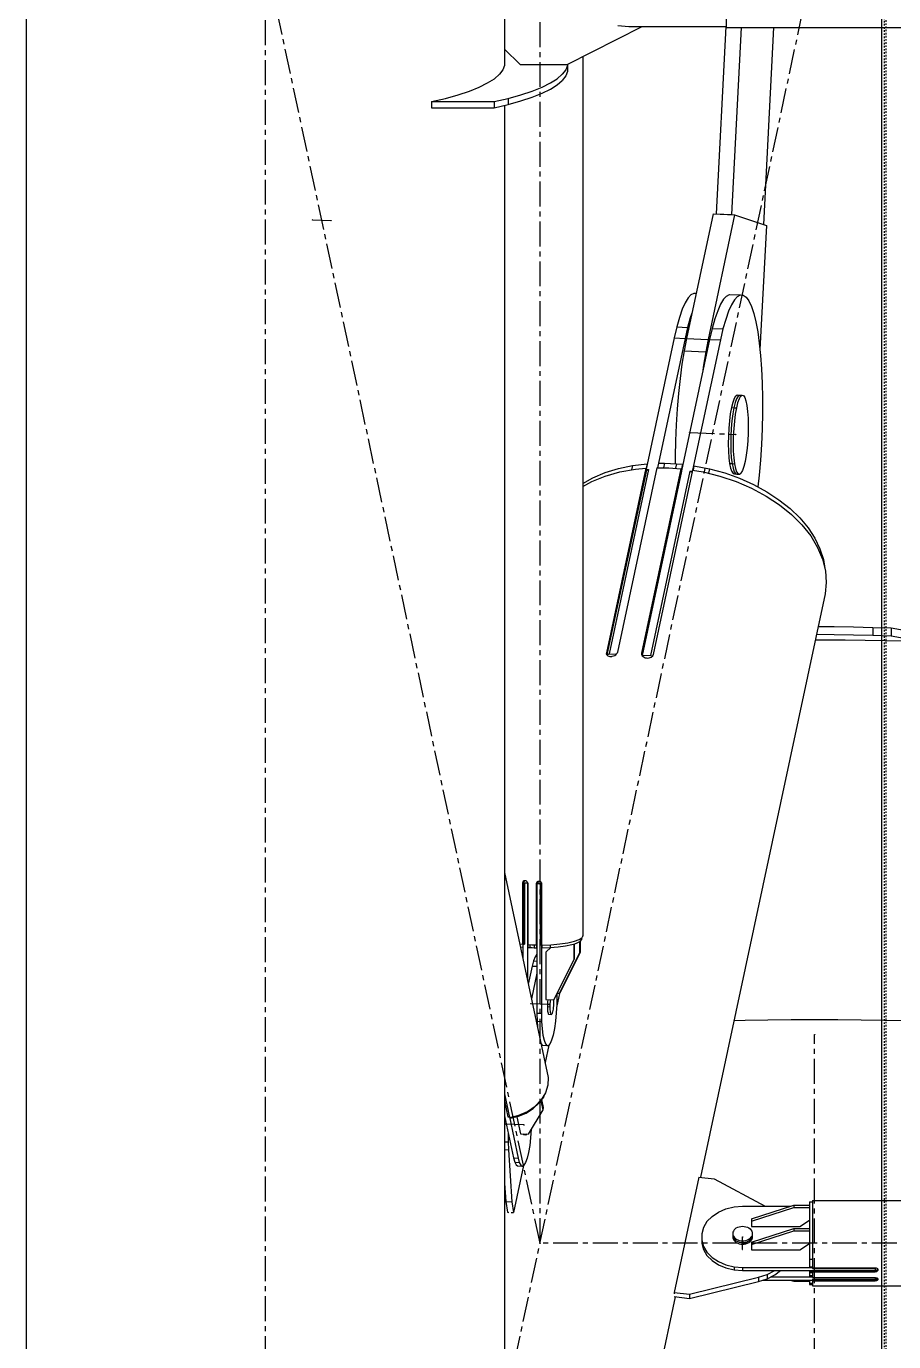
# Model space of a CAD drawing. Header units: millimetres. Extents: x 5143 to 30813, y 232 to 21408.
# Drawn here: x 22823.8 to 23100.2, y 2998.9 to 3417.9 of the extents above; entities that cross this region are included whole.
import ezdxf

# ---------------------------------------------------------------- set-up
doc = ezdxf.new("R2010")
doc.units = ezdxf.units.MM
doc.header["$LTSCALE"] = 0.25
for name, pattern in [('CENTER', [50.8, 31.75, -6.35, 6.35, -6.35]), ('XKITLINE00', [0]), ('XKITLINE02', [4, 2, -2])]:
    doc.linetypes.add(name, pattern=pattern)

msp = doc.modelspace()

# ---------------------------------------------------------------- linework, layer by layer
at = {"color": 3, "linetype": 'XKITLINE02'}
for p, q in [((23096.3, 3998.62), (23096.3, 2597.45)), ((23097.15, 3998.62), (23097.15, 2299.1)), ((23097.68, 3997.81), (23097.68, 2298.3)), ((23096.3, 3463.1), (23096.3, 3417.45))]:
    msp.add_line(p, q, dxfattribs=at)
at = {"color": 8, "linetype": 'XKITLINE00'}
for p, q in [((22823.8, 3985.69), (22823.8, 2357.78)), ((22976.2, 3462.9), (22976.2, 3410.58)), ((23046.8, 3435.18), (23046.8, 3417.48)), ((22996.2, 3405.71), (23020.08, 3417.82)), ((23012.35, 3418.09), (23015.8, 3417.82)), ((23015.8, 3417.82), (23046.8, 3417.82)), ((23046.74, 3417.82), (23043.63, 3358.13)), ((23046.8, 3417.48), (23086.8, 3417.48)), ((23051.64, 3417.48), (23048.53, 3357.92)), ((23061.96, 3417.48), (23058.69, 3354.78)), ((23086.8, 3417.48), (23087.11, 3417.48)), ((23087.11, 3417.48), (23087.39, 3417.47)), ((23087.39, 3417.47), (23087.63, 3417.46)), ((23087.63, 3417.46), (23087.8, 3417.45)), ((23087.8, 3417.45), (23242.19, 3417.45)), ((22976.2, 3410.58), (22976.2, 3405.35)), ((22976.2, 3410.58), (22981.2, 3405.71)), ((22976.2, 3406.96), (22976.23, 3406.88)), ((22976.23, 3406.88), (22976.23, 3405.44)), ((23001.14, 3408.22), (23001.14, 3128.29)), ((22972.96, 3401.18), (22974.59, 3402.58)), ((22975.68, 3404), (22974.59, 3402.58)), ((22976.23, 3405.44), (22975.68, 3404)), ((22981.2, 3405.71), (22996.2, 3405.71)), ((22992.96, 3401.18), (22994.59, 3402.58)), ((22995.68, 3404), (22994.59, 3402.58)), ((22995.68, 3402.05), (22994.59, 3400.63)), ((22996.23, 3405.44), (22995.68, 3404)), ((22996.23, 3403.49), (22995.68, 3402.05)), ((22996.23, 3405.73), (22996.23, 3405.44)), ((22996.23, 3405.44), (22996.23, 3403.49)), ((22965.01, 3397.25), (22968.16, 3398.51)), ((22968.16, 3398.51), (22970.81, 3399.82)), ((22970.81, 3399.82), (22972.96, 3401.18)), ((22985.01, 3397.25), (22988.16, 3398.51)), ((22988.16, 3398.51), (22990.81, 3399.82)), ((22988.16, 3396.56), (22990.81, 3397.87)), ((22990.81, 3399.82), (22992.96, 3401.18)), ((22990.81, 3397.87), (22992.96, 3399.23)), ((22992.96, 3399.23), (22994.59, 3400.63)), ((22952.88, 3393.89), (22957.34, 3394.93)), ((22952.88, 3393.89), (22972.88, 3393.89)), ((22952.88, 3393.89), (22952.88, 3391.94)), ((22957.34, 3394.93), (22961.4, 3396.05)), ((22961.4, 3396.05), (22965.01, 3397.25)), ((22972.88, 3393.89), (22977.34, 3394.93)), ((22972.88, 3393.89), (22972.88, 3391.94)), ((22977.34, 3394.93), (22981.4, 3396.05)), ((22977.34, 3394.93), (22977.34, 3392.98)), ((22977.34, 3392.98), (22981.4, 3394.1)), ((22981.4, 3396.05), (22985.01, 3397.25)), ((22981.4, 3394.1), (22985.01, 3395.3)), ((22985.01, 3395.3), (22988.16, 3396.56)), ((22952.88, 3391.94), (22972.88, 3391.94)), ((22972.88, 3391.94), (22977.34, 3392.98)), ((22976.2, 3392.71), (22976.2, 2823.49)), ((23042.64, 3358.17), (23034.19, 3318.43)), ((23049.51, 3357.88), (23041.06, 3318.14)), ((23042.64, 3358.17), (23049.51, 3357.88)), ((23043.63, 3358.13), (23048.53, 3357.92)), ((23049.51, 3357.88), (23059.65, 3354.45)), ((23059.65, 3354.45), (23057.59, 3314.92)), ((23034.74, 3331.4), (23033.78, 3329.83)), ((23035.69, 3332.43), (23034.74, 3331.4)), ((23035.69, 3332.43), (23036.64, 3332.91)), ((23036.64, 3332.91), (23037.27, 3332.89)), ((23046.02, 3330.93), (23045.07, 3329.36)), ((23046.98, 3331.96), (23046.02, 3330.93)), ((23046.98, 3331.96), (23047.93, 3332.44)), ((23047.93, 3332.44), (23051.36, 3332.3)), ((23050.41, 3331.82), (23049.46, 3330.78)), ((23050.41, 3331.82), (23051.36, 3332.3)), ((23051.36, 3332.3), (23052.29, 3332.22)), ((23052.29, 3332.22), (23053.19, 3331.58)), ((23053.19, 3331.58), (23054.05, 3330.39)), ((23032.85, 3327.74), (23031.95, 3325.15)), ((23033.78, 3329.83), (23032.85, 3327.74)), ((23044.14, 3327.26), (23043.24, 3324.68)), ((23045.07, 3329.36), (23044.14, 3327.26)), ((23047.57, 3327.12), (23046.67, 3324.53)), ((23048.51, 3329.21), (23047.57, 3327.12)), ((23049.46, 3330.78), (23048.51, 3329.21)), ((23054.05, 3330.39), (23054.86, 3328.67)), ((23054.86, 3328.67), (23055.61, 3326.44)), ((23031.95, 3325.15), (23031.09, 3322.11)), ((23035.38, 3325.01), (23034.52, 3321.96)), ((23035.91, 3326.52), (23035.38, 3325.01)), ((23043.24, 3324.68), (23042.37, 3321.63)), ((23046.67, 3324.53), (23045.81, 3321.49)), ((23055.61, 3326.44), (23056.28, 3323.72)), ((23056.28, 3323.72), (23056.87, 3320.55)), ((23030.27, 3318.64), (23021.34, 3276.78)), ((23033.71, 3318.49), (23024.91, 3277.29)), ((23031.09, 3322.11), (23030.27, 3318.64)), ((23030.27, 3318.64), (23033.71, 3318.49)), ((23031.09, 3322.11), (23034.52, 3321.96)), ((23034.19, 3318.43), (23033.43, 3314.51)), ((23034.52, 3321.96), (23033.71, 3318.49)), ((23034.19, 3318.43), (23041.06, 3318.14)), ((23042.37, 3321.63), (23041.56, 3318.16)), ((23042.37, 3321.63), (23045.81, 3321.49)), ((23045.81, 3321.49), (23045, 3318.02)), ((23056.87, 3320.55), (23057.38, 3316.97)), ((23041.56, 3318.16), (23020.09, 3217.56)), ((23033.43, 3314.51), (23032.74, 3310.25)), ((23033.43, 3314.51), (23040.3, 3314.22)), ((23045, 3318.02), (23036.13, 3276.48)), ((23040.3, 3314.22), (23039.61, 3309.96)), ((23041.06, 3318.14), (23040.3, 3314.22)), ((23041.56, 3318.16), (23045, 3318.02)), ((23057.38, 3316.97), (23057.79, 3313.02)), ((23032.74, 3310.25), (23032.14, 3305.7)), ((23039.61, 3309.96), (23039.28, 3307.5)), ((23057.79, 3313.02), (23058.1, 3308.76)), ((23032.14, 3305.7), (23031.62, 3300.92)), ((23058.1, 3308.76), (23058.31, 3304.23)), ((23058.31, 3304.23), (23058.41, 3299.5)), ((23031.62, 3300.92), (23031.2, 3295.99)), ((23048.92, 3298.05), (23048.51, 3296.41)), ((23049.37, 3299.3), (23048.92, 3298.05)), ((23049.71, 3298.01), (23049.29, 3296.37)), ((23049.71, 3298.01), (23049.29, 3296.37)), ((23049.84, 3300.11), (23049.37, 3299.3)), ((23050.16, 3299.26), (23049.71, 3298.01)), ((23050.16, 3299.26), (23049.71, 3298.01)), ((23049.84, 3300.11), (23050.31, 3300.45)), ((23050.49, 3297.98), (23050.08, 3296.34)), ((23050.63, 3300.07), (23050.16, 3299.26)), ((23050.63, 3300.07), (23050.16, 3299.26)), ((23050.31, 3300.45), (23051.1, 3300.42)), ((23050.94, 3299.23), (23050.49, 3297.98)), ((23050.63, 3300.07), (23051.1, 3300.42)), ((23050.63, 3300.07), (23051.1, 3300.42)), ((23051.41, 3300.04), (23050.94, 3299.23)), ((23051.1, 3300.42), (23051.88, 3300.38)), ((23051.41, 3300.04), (23051.88, 3300.38)), ((23051.88, 3300.38), (23052.34, 3300.24)), ((23052.34, 3300.24), (23052.76, 3299.62)), ((23052.76, 3299.62), (23053.13, 3298.54)), ((23053.13, 3298.54), (23053.44, 3297.06)), ((23058.41, 3299.5), (23058.41, 3294.62)), ((23031.2, 3295.99), (23030.89, 3290.95)), ((23048.15, 3294.44), (23047.86, 3292.22)), ((23048.51, 3296.41), (23048.15, 3294.44)), ((23048.51, 3296.41), (23049.29, 3296.37)), ((23048.94, 3294.4), (23048.64, 3292.18)), ((23048.94, 3294.4), (23048.64, 3292.18)), ((23049.29, 3296.37), (23048.94, 3294.4)), ((23049.29, 3296.37), (23048.94, 3294.4)), ((23049.29, 3296.37), (23050.08, 3296.34)), ((23049.72, 3294.37), (23049.43, 3292.15)), ((23050.08, 3296.34), (23049.72, 3294.37)), ((23053.44, 3297.06), (23053.67, 3295.21)), ((23053.67, 3295.21), (23053.82, 3293.08)), ((23058.41, 3294.62), (23058.29, 3289.66)), ((23030.89, 3290.95), (23030.68, 3285.88)), ((23047.65, 3289.83), (23047.52, 3287.36)), ((23047.86, 3292.22), (23047.65, 3289.83)), ((23048.43, 3289.79), (23048.3, 3287.33)), ((23048.43, 3289.79), (23048.3, 3287.33)), ((23048.64, 3292.18), (23048.43, 3289.79)), ((23048.64, 3292.18), (23048.43, 3289.79)), ((23049.22, 3289.76), (23049.09, 3287.3)), ((23049.43, 3292.15), (23049.22, 3289.76)), ((23053.82, 3293.08), (23053.88, 3290.75)), ((23053.88, 3290.75), (23053.84, 3288.31)), ((23058.29, 3289.66), (23058.08, 3284.67)), ((23030.68, 3285.88), (23030.58, 3280.84)), ((23047.52, 3287.36), (23047.48, 3284.92)), ((23047.48, 3284.92), (23047.54, 3282.59)), ((23048.3, 3287.33), (23048.27, 3284.89)), ((23048.3, 3287.33), (23048.27, 3284.89)), ((23048.27, 3284.89), (23048.33, 3282.55)), ((23048.27, 3284.89), (23048.33, 3282.55)), ((23049.09, 3287.3), (23049.05, 3284.85)), ((23049.05, 3284.85), (23049.11, 3282.52)), ((23053.72, 3285.85), (23053.51, 3283.46)), ((23053.84, 3288.31), (23053.72, 3285.85)), ((23030.58, 3280.84), (23030.59, 3278.56)), ((23047.54, 3282.59), (23047.69, 3280.46)), ((23048.33, 3282.55), (23048.47, 3280.43)), ((23048.33, 3282.55), (23048.47, 3280.43)), ((23049.11, 3282.52), (23049.26, 3280.39)), ((23053.21, 3281.24), (23052.86, 3279.27)), ((23053.51, 3283.46), (23053.21, 3281.24)), ((23058.08, 3284.67), (23057.76, 3279.73)), ((23008.25, 3275.72), (23012.47, 3277.02)), ((23021.19, 3277.11), (23008.65, 3218.37)), ((23021.39, 3276.47), (23008.85, 3217.73)), ((23022.11, 3276.75), (23009.57, 3218)), ((23024.77, 3277.29), (23012.23, 3218.54)), ((23012.47, 3277.02), (23016.95, 3277.96)), ((23012.99, 3275.94), (23017.98, 3276.84)), ((23016.95, 3277.96), (23016.66, 3276.6)), ((23016.95, 3277.96), (23021.65, 3278.52)), ((23017.98, 3276.84), (23021.19, 3277.11)), ((23032.42, 3276.96), (23019.89, 3218.22)), ((23021.19, 3277.11), (23021.32, 3276.29)), ((23021.65, 3278.52), (23021.26, 3276.68)), ((23021.26, 3276.68), (23021.34, 3276.21)), ((23021.34, 3276.78), (23022.11, 3276.75)), ((23021.34, 3276.78), (23021.39, 3276.47)), ((23021.39, 3276.47), (23022.11, 3276.75)), ((23021.65, 3278.52), (23021.68, 3278.36)), ((23036.11, 3276.49), (23023.57, 3217.74)), ((23024.77, 3277.29), (23028.57, 3277.28)), ((23025.23, 3278.69), (23024.93, 3277.29)), ((23025.23, 3278.69), (23027.13, 3278.7)), ((23027.13, 3278.7), (23026.83, 3277.28)), ((23027.13, 3278.7), (23029.04, 3278.65)), ((23028.57, 3277.28), (23032.42, 3276.96)), ((23029.04, 3278.65), (23030.96, 3278.54)), ((23030.96, 3278.54), (23030.65, 3277.11)), ((23030.96, 3278.54), (23032.88, 3278.37)), ((23032.42, 3276.96), (23032.56, 3276.15)), ((23032.88, 3278.37), (23032.49, 3276.53)), ((23032.49, 3276.53), (23032.57, 3276.05)), ((23032.88, 3278.37), (23032.96, 3277.88)), ((23036.11, 3276.49), (23039.45, 3275.93)), ((23036.57, 3277.89), (23036.26, 3276.46)), ((23036.57, 3277.89), (23041.52, 3276.93)), ((23041.52, 3276.93), (23041.21, 3275.5)), ((23041.52, 3276.93), (23046.37, 3275.6)), ((23047.69, 3280.46), (23047.92, 3278.62)), ((23047.92, 3278.62), (23048.71, 3278.58)), ((23047.92, 3278.62), (23048.23, 3277.13)), ((23048.23, 3277.13), (23048.6, 3276.05)), ((23048.47, 3280.43), (23048.71, 3278.58)), ((23048.47, 3280.43), (23048.71, 3278.58)), ((23048.71, 3278.58), (23049.02, 3277.1)), ((23048.71, 3278.58), (23049.49, 3278.55)), ((23048.71, 3278.58), (23049.02, 3277.1)), ((23049.02, 3277.1), (23049.39, 3276.02)), ((23049.02, 3277.1), (23049.39, 3276.02)), ((23049.26, 3280.39), (23049.49, 3278.55)), ((23049.49, 3278.55), (23049.8, 3277.06)), ((23049.8, 3277.06), (23050.17, 3275.99)), ((23051.99, 3276.38), (23051.52, 3275.56)), ((23052.44, 3277.63), (23051.99, 3276.38)), ((23052.86, 3279.27), (23052.44, 3277.63)), ((23057.76, 3279.73), (23057.34, 3274.88)), ((23001.14, 3272.27), (23004.36, 3274.08)), ((23001.14, 3271.32), (23003.98, 3272.87)), ((23003.98, 3272.87), (23008.3, 3274.61)), ((23004.36, 3274.08), (23008.25, 3275.72)), ((23008.3, 3274.61), (23012.99, 3275.94)), ((23021.32, 3276.29), (23008.81, 3217.63)), ((23032.56, 3276.15), (23020.03, 3217.46)), ((23035.29, 3276.19), (23022.75, 3217.45)), ((23035.29, 3276.19), (23036.04, 3276.16)), ((23035.29, 3276.19), (23035.98, 3275.91)), ((23039.45, 3275.93), (23044.8, 3274.6)), ((23044.8, 3274.6), (23049.99, 3272.86)), ((23046.37, 3275.6), (23051.06, 3273.93)), ((23048.6, 3276.05), (23049.03, 3275.43)), ((23049.03, 3275.43), (23049.48, 3275.29)), ((23049.39, 3276.02), (23049.81, 3275.4)), ((23049.39, 3276.02), (23049.81, 3275.4)), ((23049.48, 3275.29), (23050.27, 3275.26)), ((23049.81, 3275.4), (23050.27, 3275.26)), ((23049.81, 3275.4), (23050.27, 3275.26)), ((23049.99, 3272.86), (23054.94, 3270.73)), ((23050.17, 3275.99), (23050.6, 3275.37)), ((23050.27, 3275.26), (23051.05, 3275.22)), ((23050.6, 3275.37), (23051.05, 3275.22)), ((23051.05, 3275.22), (23051.52, 3275.56)), ((23051.06, 3273.93), (23055.55, 3271.93)), ((23057.34, 3274.88), (23056.93, 3271.18)), ((23054.94, 3270.73), (23059.58, 3268.25)), ((23055.55, 3271.93), (23059.76, 3269.64)), ((23059.58, 3268.25), (23063.84, 3265.44)), ((23059.76, 3269.64), (23063.65, 3267.07)), ((23063.65, 3267.07), (23067.17, 3264.27)), ((23063.84, 3265.44), (23067.66, 3262.36)), ((23067.17, 3264.27), (23070.27, 3261.27)), ((23067.66, 3262.36), (23070.98, 3259.04)), ((23070.27, 3261.27), (23072.91, 3258.1)), ((23028.24, 3255.93), (23028.26, 3255.82)), ((23070.98, 3259.04), (23073.76, 3255.54)), ((23072.91, 3258.1), (23075.07, 3254.81)), ((23073.76, 3255.54), (23075.95, 3251.9)), ((23075.07, 3254.81), (23076.71, 3251.43)), ((23075.95, 3251.9), (23077.52, 3248.18)), ((23076.71, 3251.43), (23077.81, 3248.01)), ((23077.52, 3248.18), (23078.46, 3244.44)), ((23077.81, 3248.01), (23078.28, 3245.14)), ((23078.46, 3244.44), (23078.74, 3240.72)), ((23078.74, 3240.72), (23078.36, 3237.08)), ((23078.36, 3237.08), (23038.7, 3051.26)), ((23076.15, 3226.73), (23081.2, 3226.68)), ((23081.2, 3226.68), (23087.45, 3226.57)), ((23087.45, 3226.57), (23093.54, 3226.44)), ((23093.54, 3226.44), (23099.43, 3226.27)), ((23093.54, 3226.44), (23093.54, 3223.94)), ((23099.43, 3226.27), (23109.37, 3224.48)), ((23099.43, 3226.27), (23099.43, 3223.77)), ((23010.16, 3223.98), (23010.18, 3223.97)), ((23075.24, 3222.5), (23078.33, 3222.5)), ((23075.62, 3224.24), (23081.2, 3224.18)), ((23078.33, 3222.5), (23084.77, 3222.46)), ((23081.2, 3224.18), (23087.45, 3224.08)), ((23084.77, 3222.46), (23091.13, 3222.39)), ((23087.45, 3224.08), (23093.54, 3223.94)), ((23091.13, 3222.39), (23097.39, 3222.29)), ((23093.54, 3223.94), (23099.43, 3223.77)), ((23097.39, 3222.29), (23103.48, 3222.15)), ((23099.43, 3223.77), (23109.37, 3221.98)), ((23008.65, 3218.37), (23008.63, 3218.07)), ((23008.63, 3218.07), (23008.7, 3217.79)), ((23008.65, 3218.37), (23008.76, 3217.7)), ((23008.7, 3217.79), (23008.86, 3217.55)), ((23008.85, 3217.73), (23009.57, 3218)), ((23008.85, 3217.73), (23008.88, 3217.53)), ((23009.57, 3218), (23011.88, 3217.9)), ((23011.66, 3217.69), (23011.93, 3217.95)), ((23012.12, 3218.24), (23011.93, 3217.95)), ((23012.23, 3218.54), (23012.12, 3218.24)), ((23019.89, 3218.22), (23019.87, 3217.91)), ((23019.87, 3217.91), (23019.94, 3217.61)), ((23019.89, 3218.22), (23020, 3217.51)), ((23023.57, 3217.74), (23023.46, 3217.44)), ((23008.86, 3217.55), (23009.09, 3217.36)), ((23009.09, 3217.36), (23009.4, 3217.23)), ((23009.4, 3217.23), (23009.75, 3217.16)), ((23009.75, 3217.16), (23010.14, 3217.16)), ((23010.14, 3217.16), (23010.38, 3217.2)), ((23010.38, 3217.2), (23010.55, 3217.21)), ((23010.55, 3217.21), (23010.95, 3217.31)), ((23010.95, 3217.31), (23011.32, 3217.48)), ((23011.32, 3217.48), (23011.66, 3217.69)), ((23019.94, 3217.61), (23020.1, 3217.34)), ((23020.09, 3217.56), (23020.13, 3217.31)), ((23020.09, 3217.56), (23022.75, 3217.45)), ((23020.1, 3217.34), (23020.35, 3217.1)), ((23020.35, 3217.1), (23020.66, 3216.91)), ((23020.66, 3216.91), (23021.02, 3216.77)), ((23021.02, 3216.77), (23021.19, 3216.75)), ((23021.19, 3216.75), (23021.43, 3216.69)), ((23021.43, 3216.69), (23021.85, 3216.65)), ((23021.85, 3216.65), (23022.26, 3216.69)), ((23022.26, 3216.69), (23022.65, 3216.79)), ((23022.65, 3216.79), (23022.99, 3216.96)), ((23022.75, 3217.45), (23023.29, 3217.22)), ((23022.99, 3216.96), (23023.26, 3217.18)), ((23023.46, 3217.44), (23023.26, 3217.18)), ((22976.2, 3148.38), (22990.13, 3083.1)), ((22982, 3145.29), (22981.94, 3145.04)), ((22982.06, 3145.17), (22981.94, 3145.04)), ((22981.94, 3145.04), (22981.94, 3125.5)), ((22982.1, 3145.51), (22982, 3145.29)), ((22982.1, 3145.39), (22982.06, 3145.17)), ((22982.06, 3145.17), (22982.06, 3125.64)), ((22982.19, 3145.6), (22982.1, 3145.42)), ((22982.11, 3145.53), (22982.28, 3145.68)), ((22982.73, 3145.81), (22982.13, 3145.13)), ((22982.13, 3145.13), (22982.13, 3125.59)), ((22982.13, 3145.13), (22982.52, 3145.05)), ((22982.28, 3145.68), (22982.5, 3145.78)), ((22982.5, 3145.78), (22982.76, 3145.81)), ((22982.52, 3145.05), (22982.52, 3125.52)), ((22982.52, 3145.05), (22983.55, 3145.01)), ((22982.76, 3145.81), (22983.01, 3145.75)), ((22983.01, 3145.75), (22983.24, 3145.62)), ((22983.24, 3145.62), (22983.42, 3145.42)), ((22983.42, 3145.42), (22983.53, 3145.18)), ((22983.53, 3145.18), (22983.57, 3144.92)), ((22983.55, 3145.01), (22983.55, 3113.92)), ((22983.57, 3144.92), (22983.57, 3125.39)), ((22986.36, 3145.07), (22986.32, 3144.81)), ((22986.44, 3144.94), (22986.32, 3144.81)), ((22986.32, 3144.81), (22986.32, 3125.28)), ((22986.49, 3145.29), (22986.36, 3145.07)), ((22986.48, 3145.19), (22986.36, 3145.07)), ((22986.48, 3145.19), (22986.44, 3144.94)), ((22986.44, 3144.94), (22986.44, 3125.4)), ((22986.58, 3145.38), (22986.48, 3145.19)), ((22986.49, 3145.29), (22986.67, 3145.48)), ((22987.15, 3145.62), (22986.5, 3144.89)), ((22986.5, 3144.89), (22986.5, 3103.58)), ((22986.5, 3144.89), (22987.52, 3144.85)), ((22986.67, 3145.48), (22986.91, 3145.59)), ((22986.91, 3145.59), (22987.18, 3145.63)), ((22987.18, 3145.63), (22987.44, 3145.58)), ((22987.44, 3145.58), (22987.68, 3145.46)), ((22987.52, 3144.85), (22988.01, 3144.88)), ((22987.52, 3144.85), (22987.52, 3125.31)), ((22987.68, 3145.46), (22987.87, 3145.27)), ((22987.87, 3145.27), (22987.97, 3145.04)), ((22987.97, 3145.04), (22988.03, 3144.78)), ((22988.02, 3144.84), (22988.02, 3125.35)), ((22988.03, 3144.78), (22988.03, 3125.25)), ((22982.06, 3130.73), (22982.13, 3130.73)), ((22981.05, 3125.62), (22981.94, 3125.5)), ((22982.06, 3125.64), (22981.94, 3125.5)), ((22982.13, 3125.71), (22982.02, 3125.59)), ((22982.02, 3125.59), (22982.02, 3124.61)), ((22982.13, 3125.59), (22982.08, 3125.54)), ((22982.08, 3125.54), (22982.52, 3125.52)), ((22982.08, 3125.54), (22982.08, 3120.82)), ((22982.13, 3125.59), (22982.52, 3125.52)), ((22986.5, 3128.66), (22986.44, 3128.6)), ((22990.99, 3125.35), (22993.84, 3125.59)), ((22993.84, 3125.59), (22996.37, 3125.95)), ((22996.37, 3125.95), (22998.45, 3126.44)), ((22997.6, 3125.37), (22998.22, 3125.56)), ((22998.22, 3125.56), (22998.24, 3125.56)), ((22998.25, 3125.57), (22998.24, 3125.56)), ((22998.24, 3125.56), (22998.24, 3120.68)), ((22998.25, 3125.57), (22999.14, 3125.85)), ((22998.43, 3125.63), (22998.43, 3120.89)), ((22998.45, 3126.44), (22999.99, 3127)), ((22999.14, 3125.85), (23000.18, 3126.39)), ((22999.99, 3127), (23000.9, 3127.63)), ((23000.13, 3126.36), (23000.13, 3122.79)), ((23000.69, 3126.96), (23000.18, 3126.39)), ((23000.32, 3126.54), (23000.32, 3123)), ((23000.69, 3127.49), (23000.69, 3126.96)), ((23001.14, 3128.29), (23000.9, 3127.63)), ((22981.25, 3124.71), (22982.02, 3124.61)), ((22982.08, 3124.68), (22982.02, 3124.61)), ((22983.57, 3125.39), (22984.92, 3125.3)), ((22983.63, 3125.39), (22983.63, 3124.48)), ((22983.63, 3124.48), (22984.31, 3124.44)), ((22984.31, 3125.34), (22984.31, 3124.44)), ((22984.31, 3124.44), (22984.99, 3124.41)), ((22984.92, 3125.3), (22986.32, 3125.28)), ((22984.99, 3124.41), (22985.69, 3124.38)), ((22985.94, 3121.45), (22985.45, 3120.19)), ((22985.69, 3125.29), (22985.69, 3124.38)), ((22985.69, 3124.38), (22986.38, 3124.37)), ((22986.45, 3122.29), (22985.94, 3121.45)), ((22986.44, 3125.4), (22986.32, 3125.28)), ((22986.5, 3125.47), (22986.38, 3125.35)), ((22986.38, 3125.35), (22986.38, 3124.37)), ((22986.5, 3124.49), (22986.38, 3124.37)), ((22986.45, 3122.29), (22986.5, 3122.33)), ((22987.52, 3125.31), (22988.02, 3125.35)), ((22987.52, 3125.31), (22987.97, 3125.3)), ((22988.02, 3125.35), (22987.97, 3125.3)), ((22987.97, 3125.3), (22987.97, 3103.52)), ((22988.03, 3125.25), (22990.99, 3125.35)), ((22988.11, 3125.25), (22988.11, 3124.36)), ((22988.11, 3124.36), (22990.79, 3124.45)), ((22989.4, 3123), (22990.94, 3124.46)), ((22989.59, 3123.21), (22989.4, 3123)), ((22989.4, 3123), (22989.4, 3107.86)), ((22989.59, 3123.21), (22990.9, 3124.46)), ((22990.79, 3125.34), (22990.79, 3124.45)), ((22990.79, 3124.45), (22993.34, 3124.65)), ((22993.34, 3124.65), (22995.64, 3124.96)), ((23000.13, 3122.79), (22993.75, 3109.87)), ((23000.32, 3123), (22993.93, 3110.08)), ((22995.64, 3124.96), (22997.6, 3125.37)), ((23000.32, 3123), (23000.13, 3122.79)), ((22984.98, 3118.55), (22983.78, 3112.83)), ((22985.45, 3120.19), (22984.98, 3118.55)), ((22984.98, 3118.55), (22986.5, 3118.49)), ((22985.45, 3120.19), (22986.5, 3120.14)), ((22998.24, 3120.68), (22991.86, 3107.76)), ((22998.43, 3120.89), (22992.05, 3107.97)), ((22998.43, 3120.89), (22998.24, 3120.68)), ((22986.5, 3116.32), (22984.78, 3108.16)), ((22993.75, 3109.81), (22992.8, 3105.31)), ((22992.91, 3109.06), (22992.86, 3106.34)), ((22992.91, 3109.72), (22992.91, 3109.06)), ((22993, 3109.9), (22993.75, 3109.87)), ((22993.74, 3109.86), (22993.75, 3109.81)), ((22993.93, 3110.08), (22993.75, 3109.87)), ((22989.4, 3107.86), (22991.86, 3107.76)), ((22989.87, 3106.17), (22989.86, 3105.63)), ((22989.86, 3105.63), (22990.64, 3105.6)), ((22989.86, 3105.63), (22989.87, 3105.12)), ((22989.89, 3106.71), (22989.87, 3106.17)), ((22989.87, 3105.12), (22989.89, 3104.64)), ((22989.93, 3107.23), (22989.89, 3106.71)), ((22989.89, 3104.64), (22989.93, 3104.21)), ((22989.99, 3107.73), (22989.93, 3107.23)), ((22990.01, 3107.83), (22989.99, 3107.73)), ((22990.65, 3106.13), (22990.64, 3105.6)), ((22990.64, 3105.6), (22990.65, 3105.08)), ((22990.68, 3106.67), (22990.65, 3106.13)), ((22990.65, 3105.08), (22990.68, 3104.6)), ((22990.72, 3107.2), (22990.68, 3106.67)), ((22990.68, 3104.6), (22990.72, 3104.17)), ((22990.78, 3107.7), (22990.72, 3107.2)), ((22990.8, 3107.8), (22990.78, 3107.7)), ((22991.68, 3104.81), (22991.6, 3104.36)), ((22991.73, 3105.31), (22991.68, 3104.81)), ((22991.78, 3105.83), (22991.73, 3105.31)), ((22991.78, 3107.76), (22991.8, 3107.43)), ((22991.8, 3106.37), (22991.78, 3105.83)), ((22991.8, 3107.43), (22991.81, 3106.91)), ((22991.81, 3106.91), (22991.8, 3106.37)), ((22992.05, 3107.97), (22991.86, 3107.76)), ((22992.86, 3106.34), (22992.7, 3103.61)), ((22986.5, 3103.58), (22986.55, 3100.98)), ((22986.5, 3103.58), (22987.97, 3103.52)), ((22986.55, 3100.98), (22986.66, 3099.34)), ((22986.55, 3100.98), (22988.02, 3100.92)), ((22987.97, 3103.52), (22988.02, 3100.92)), ((22988.02, 3100.92), (22988.18, 3098.55)), ((22989.93, 3104.21), (22989.99, 3103.84)), ((22989.99, 3103.84), (22990.07, 3103.55)), ((22990.07, 3103.55), (22990.15, 3103.34)), ((22990.15, 3103.34), (22990.24, 3103.22)), ((22990.24, 3103.22), (22990.34, 3103.19)), ((22990.34, 3103.19), (22991.13, 3103.16)), ((22990.72, 3104.17), (22990.78, 3103.81)), ((22990.78, 3103.81), (22990.85, 3103.51)), ((22990.85, 3103.51), (22990.93, 3103.31)), ((22990.93, 3103.31), (22991.03, 3103.19)), ((22991.03, 3103.19), (22991.13, 3103.16)), ((22991.13, 3103.16), (22991.23, 3103.23)), ((22991.33, 3103.39), (22991.23, 3103.23)), ((22991.43, 3103.63), (22991.33, 3103.39)), ((22991.52, 3103.96), (22991.43, 3103.63)), ((22991.6, 3104.36), (22991.52, 3103.96)), ((22992.44, 3101.01), (22992.1, 3098.63)), ((22992.7, 3103.61), (22992.44, 3101.01)), ((23049.37, 3101.24), (23052.88, 3101.32)), ((23052.88, 3101.32), (23060.13, 3101.44)), ((23060.13, 3101.44), (23067.53, 3101.51)), ((23067.53, 3101.51), (23075, 3101.53)), ((23075, 3101.53), (23082.46, 3101.51)), ((23082.46, 3101.51), (23089.86, 3101.44)), ((23089.86, 3101.44), (23097.12, 3101.32)), ((23097.12, 3101.32), (23104.16, 3101.16)), ((22988.18, 3098.55), (22988.44, 3096.53)), ((22988.44, 3096.53), (22988.79, 3094.93)), ((22991.68, 3096.59), (22991.21, 3094.98)), ((22992.1, 3098.63), (22991.68, 3096.59)), ((22987.86, 3093.74), (22988.2, 3093.33)), ((22988.2, 3093.33), (22989.68, 3093.26)), ((22988.79, 3094.93), (22989.2, 3093.82)), ((22990.3, 3093.4), (22989.12, 3087.81)), ((22989.2, 3093.82), (22989.68, 3093.26)), ((22989.68, 3093.26), (22990.18, 3093.27)), ((22990.7, 3093.85), (22990.18, 3093.27)), ((22991.21, 3094.98), (22990.7, 3093.85)), ((22990.03, 3080.63), (22989.27, 3078.19)), ((22990.13, 3083.1), (22990.03, 3080.63)), ((22976.2, 3077.86), (22977.8, 3070.33)), ((22976.2, 3075.61), (22977.29, 3070.51)), ((22987.87, 3075.9), (22985.91, 3073.88)), ((22987.76, 3075.69), (22987.17, 3074.88)), ((22987.75, 3075.67), (22987.76, 3075.67)), ((22987.77, 3075.71), (22987.76, 3075.67)), ((22987.76, 3075.67), (22988.39, 3072.73)), ((22988.59, 3076.84), (22987.77, 3075.71)), ((22989.27, 3078.19), (22987.87, 3075.9)), ((22988, 3076.03), (22988.53, 3073.53)), ((22988.94, 3077.65), (22988.59, 3076.84)), ((22980.63, 3070.7), (22983.11, 3071.74)), ((22980.71, 3071.02), (22983.48, 3072.22)), ((22983.11, 3071.74), (22985.32, 3073.15)), ((22983.48, 3072.22), (22985.91, 3073.88)), ((22988.39, 3072.73), (22983.7, 3065.05)), ((22985.32, 3073.15), (22987.17, 3074.88)), ((22988.53, 3073.53), (22988.39, 3072.73)), ((22976.2, 3070.83), (22979.06, 3057.42)), ((22976.2, 3070.8), (22976.2, 3070.76)), ((22976.2, 3070.27), (22976.27, 3069.9)), ((22976.2, 3069.9), (22976.27, 3069.9)), ((22976.33, 3070.21), (22976.27, 3069.9)), ((22977.29, 3070.51), (22977.73, 3070.68)), ((22977.29, 3070.51), (22977.73, 3070.49)), ((22977.75, 3070.59), (22977.73, 3070.49)), ((22977.73, 3070.49), (22980.53, 3057.36)), ((22977.8, 3070.33), (22980.71, 3071.02)), ((22977.92, 3070.36), (22977.98, 3070.07)), ((22977.98, 3070.07), (22980.63, 3070.7)), ((22980.09, 3070.57), (22981.25, 3065.15)), ((22980.57, 3070.98), (22980.63, 3070.7)), ((22977.34, 3065.45), (22977.34, 3065.2)), ((22977.34, 3065.2), (22977.36, 3062.54)), ((22981.25, 3065.15), (22983.7, 3065.05)), ((22982.03, 3065.12), (22982.1, 3064.97)), ((22982.1, 3064.97), (22982.19, 3064.86)), ((22982.29, 3064.85), (22983.08, 3064.82)), ((22982.82, 3065.08), (22982.89, 3064.93)), ((22982.89, 3064.93), (22982.98, 3064.83)), ((22982.98, 3064.83), (22983.08, 3064.82)), ((22983.08, 3064.82), (22983.18, 3064.9)), ((22983.27, 3065.06), (22983.18, 3064.9)), ((22984.51, 3063.88), (22984.21, 3061.38)), ((22984.72, 3066.55), (22984.51, 3063.88)), ((22984.73, 3066.73), (22984.72, 3066.55)), ((22976.2, 3062.59), (22977.36, 3062.54)), ((22976.2, 3060.1), (22977.47, 3060.05)), ((22977.36, 3062.54), (22977.47, 3060.05)), ((22977.47, 3060.05), (22978.53, 3043.43)), ((22983.82, 3059.17), (22983.37, 3057.34)), ((22984.21, 3061.38), (22983.82, 3059.17)), ((22979.06, 3057.42), (22979.44, 3056.05)), ((22979.06, 3057.42), (22980.53, 3057.36)), ((22982.23, 3055.06), (22979.07, 3040.04)), ((22979.44, 3056.05), (22979.89, 3055.2)), ((22979.44, 3056.05), (22980.91, 3055.99)), ((22979.89, 3055.2), (22980.38, 3054.91)), ((22980.38, 3054.91), (22981.85, 3054.85)), ((22980.53, 3057.36), (22980.91, 3055.99)), ((22980.91, 3055.99), (22981.36, 3055.14)), ((22981.36, 3055.14), (22981.85, 3054.85)), ((22981.85, 3054.85), (22982.36, 3055.13)), ((22982.88, 3055.98), (22982.36, 3055.13)), ((22983.37, 3057.34), (22982.88, 3055.98)), ((23038.08, 3051.34), (23030.24, 3014.62)), ((23038.08, 3051.34), (23043.02, 3050.75)), ((23043.02, 3050.75), (23059.27, 3042.02)), ((22976.2, 3049.34), (22976.57, 3043.51)), ((22976.57, 3043.51), (22978.53, 3043.43)), ((22976.57, 3043.51), (22977.11, 3040.12)), ((22978.53, 3043.43), (22979.07, 3040.04)), ((23046.73, 3041.18), (23049.33, 3041.81)), ((23049.33, 3041.81), (23052.05, 3042.02)), ((23052.05, 3042.02), (23067.21, 3042.02)), ((23054.85, 3038.04), (23068.35, 3042.39)), ((23068.35, 3042.39), (23068.35, 3041.65)), ((23068.35, 3042.39), (23073.35, 3042.39)), ((23073.35, 3043.48), (23074.35, 3043.48)), ((23073.35, 3043.48), (23073.35, 3042.39)), ((23073.35, 3042.39), (23073.35, 3042.35)), ((23073.35, 3042.35), (23073.35, 3034.24)), ((23074.35, 3043.9), (23146.63, 3043.9)), ((23074.35, 3043.9), (23074.35, 3022.47)), ((22977.11, 3040.12), (22977.61, 3040.1)), ((22978.32, 3040.07), (22979.07, 3040.04)), ((23042.32, 3038.8), (23040.71, 3037.15)), ((23042.32, 3038.8), (23044.35, 3040.16)), ((23044.35, 3040.16), (23046.73, 3041.18)), ((23054.85, 3037.3), (23068.35, 3041.65)), ((23054.85, 3038.04), (23054.85, 3035.63)), ((23068.35, 3041.65), (23073.35, 3041.65)), ((23070.35, 3035.63), (23073.35, 3037.63)), ((23039.59, 3035.29), (23039.03, 3033.3)), ((23040.71, 3037.15), (23039.59, 3035.29)), ((23049, 3033.75), (23048.95, 3033.35)), ((23049.14, 3034.14), (23049, 3033.75)), ((23049.37, 3034.5), (23049.14, 3034.14)), ((23049.68, 3034.83), (23049.37, 3034.5)), ((23049.68, 3034.83), (23050.06, 3035.12)), ((23050.06, 3035.12), (23050.5, 3035.35)), ((23050.5, 3035.35), (23050.99, 3035.52)), ((23050.99, 3035.52), (23051.51, 3035.62)), ((23051.51, 3035.62), (23052.05, 3035.66)), ((23052.05, 3035.66), (23052.59, 3035.62)), ((23052.59, 3035.62), (23053.11, 3035.52)), ((23053.11, 3035.52), (23053.6, 3035.35)), ((23053.6, 3035.35), (23054.05, 3035.12)), ((23054.05, 3035.12), (23054.43, 3034.83)), ((23054.43, 3034.83), (23054.74, 3034.5)), ((23054.74, 3034.5), (23054.97, 3034.14)), ((23054.85, 3035.63), (23070.35, 3035.63)), ((23054.85, 3030.61), (23068.35, 3034.95)), ((23054.85, 3029.86), (23068.35, 3034.21)), ((23054.97, 3034.14), (23055.11, 3033.75)), ((23055.11, 3033.75), (23055.15, 3033.35)), ((23068.35, 3034.95), (23068.35, 3034.21)), ((23068.35, 3034.95), (23073.35, 3034.95)), ((23068.35, 3034.21), (23073.35, 3034.21)), ((23073.35, 3034.24), (23073.35, 3034.21)), ((23073.35, 3034.21), (23073.35, 3034.2)), ((23073.35, 3034.2), (23073.35, 3022.77)), ((23039.03, 3033.3), (23039.03, 3030.26)), ((23039.03, 3031.26), (23039.59, 3029.27)), ((23039.03, 3030.26), (23039.59, 3028.27)), ((23039.59, 3029.27), (23040.71, 3027.41)), ((23048.95, 3033.35), (23048.95, 3032.82)), ((23048.95, 3033.35), (23049, 3032.95)), ((23048.95, 3032.82), (23049, 3032.42)), ((23048.95, 3032.82), (23048.95, 3032.28)), ((23048.95, 3032.82), (23049, 3032.42)), ((23048.95, 3032.28), (23049, 3031.88)), ((23049, 3032.95), (23049.14, 3032.56)), ((23049, 3032.42), (23049.14, 3032.03)), ((23049, 3032.42), (23049.14, 3032.03)), ((23049, 3031.88), (23049.14, 3031.49)), ((23049.14, 3032.56), (23049.37, 3032.2)), ((23049.14, 3032.03), (23049.37, 3031.66)), ((23049.14, 3032.03), (23049.37, 3031.66)), ((23049.14, 3031.49), (23049.37, 3031.13)), ((23049.37, 3032.2), (23049.68, 3031.87)), ((23049.37, 3031.66), (23049.68, 3031.33)), ((23049.37, 3031.66), (23049.68, 3031.33)), ((23049.37, 3031.13), (23049.68, 3030.8)), ((23049.68, 3031.87), (23050.06, 3031.59)), ((23049.68, 3031.33), (23050.06, 3031.05)), ((23049.68, 3031.33), (23050.06, 3031.05)), ((23049.68, 3030.8), (23050.06, 3030.52)), ((23050.06, 3031.59), (23050.5, 3031.35)), ((23050.06, 3031.05), (23050.5, 3030.82)), ((23050.06, 3031.05), (23050.5, 3030.82)), ((23050.06, 3030.52), (23050.5, 3030.28)), ((23050.5, 3031.35), (23050.99, 3031.18)), ((23050.5, 3030.82), (23050.99, 3030.65)), ((23050.5, 3030.82), (23050.99, 3030.65)), ((23050.5, 3030.28), (23050.99, 3030.11)), ((23050.99, 3031.18), (23051.51, 3031.08)), ((23050.99, 3030.65), (23051.51, 3030.55)), ((23050.99, 3030.65), (23051.51, 3030.55)), ((23050.99, 3030.11), (23051.51, 3030.01)), ((23051.51, 3031.08), (23052.05, 3031.05)), ((23051.51, 3030.55), (23052.05, 3030.51)), ((23051.51, 3030.55), (23052.05, 3030.51)), ((23051.51, 3030.01), (23052.05, 3029.98)), ((23052.05, 3031.05), (23052.59, 3031.08)), ((23052.05, 3031.05), (23052.05, 3030.51)), ((23052.05, 3030.51), (23052.59, 3030.55)), ((23052.05, 3030.51), (23052.59, 3030.55)), ((23052.05, 3030.51), (23052.05, 3029.98)), ((23052.05, 3029.98), (23052.59, 3030.01)), ((23052.59, 3031.08), (23053.11, 3031.18)), ((23052.59, 3030.55), (23053.11, 3030.65)), ((23052.59, 3030.55), (23053.11, 3030.65)), ((23052.59, 3030.01), (23053.11, 3030.11)), ((23053.11, 3031.18), (23053.6, 3031.35)), ((23053.11, 3030.65), (23053.6, 3030.82)), ((23053.11, 3030.65), (23053.6, 3030.82)), ((23053.11, 3030.11), (23053.6, 3030.28)), ((23053.6, 3031.35), (23054.05, 3031.59)), ((23053.6, 3030.82), (23054.05, 3031.05)), ((23053.6, 3030.82), (23054.05, 3031.05)), ((23053.6, 3030.28), (23054.05, 3030.52)), ((23054.05, 3031.59), (23054.43, 3031.87)), ((23054.05, 3031.05), (23054.43, 3031.33)), ((23054.05, 3031.05), (23054.43, 3031.33)), ((23054.05, 3030.52), (23054.43, 3030.8)), ((23054.74, 3032.2), (23054.43, 3031.87)), ((23054.74, 3031.66), (23054.43, 3031.33)), ((23054.74, 3031.66), (23054.43, 3031.33)), ((23054.74, 3031.13), (23054.43, 3030.8)), ((23054.97, 3032.56), (23054.74, 3032.2)), ((23054.97, 3032.03), (23054.74, 3031.66)), ((23054.97, 3032.03), (23054.74, 3031.66)), ((23054.97, 3031.49), (23054.74, 3031.13)), ((23054.85, 3030.61), (23054.85, 3028.19)), ((23055.11, 3032.95), (23054.97, 3032.56)), ((23055.11, 3032.42), (23054.97, 3032.03)), ((23055.11, 3032.42), (23054.97, 3032.03)), ((23055.11, 3031.88), (23054.97, 3031.49)), ((23055.15, 3033.35), (23055.11, 3032.95)), ((23055.15, 3032.82), (23055.11, 3032.42)), ((23055.15, 3032.82), (23055.11, 3032.42)), ((23055.15, 3032.28), (23055.11, 3031.88)), ((23055.15, 3033.35), (23055.15, 3032.82)), ((23055.15, 3032.82), (23055.15, 3032.28)), ((23070.35, 3028.19), (23073.35, 3030.2)), ((23039.59, 3028.27), (23040.71, 3026.41)), ((23040.71, 3027.41), (23042.32, 3025.76)), ((23040.71, 3026.41), (23042.32, 3024.76)), ((23042.32, 3025.76), (23044.35, 3024.4)), ((23054.85, 3028.19), (23070.35, 3028.19)), ((23073.35, 3025.15), (23074.35, 3025.15)), ((23042.32, 3024.76), (23044.35, 3023.4)), ((23044.35, 3024.4), (23046.73, 3023.38)), ((23044.35, 3023.4), (23046.73, 3022.38)), ((23046.73, 3023.38), (23049.33, 3022.75)), ((23046.73, 3022.38), (23049.33, 3021.75)), ((23049.33, 3022.75), (23049.33, 3021.75)), ((23049.33, 3022.75), (23052.05, 3022.54)), ((23049.33, 3021.75), (23052.05, 3021.54)), ((23052.05, 3022.54), (23074.35, 3022.54)), ((23052.05, 3022.54), (23052.05, 3021.54)), ((23052.05, 3021.54), (23094.35, 3021.54)), ((23059.9, 3020.32), (23062.32, 3021.54)), ((23062.37, 3020.22), (23064.17, 3021.54)), ((23073.35, 3022.77), (23074.35, 3022.77)), ((23073.35, 3021.54), (23073.35, 3019.54)), ((23073.35, 3021.41), (23074.35, 3021.41)), ((23073.35, 3020.91), (23074.35, 3020.91)), ((23074.35, 3022.47), (23094.35, 3022.47)), ((23074.35, 3022.47), (23074.35, 3022.24)), ((23074.35, 3022.24), (23094.35, 3022.24)), ((23074.35, 3021.54), (23074.35, 3020.13)), ((23074.35, 3021.54), (23074.35, 3021.41)), ((23074.35, 3021.18), (23094.35, 3021.18)), ((23094.35, 3022.47), (23094.62, 3022.41)), ((23094.35, 3022.47), (23094.35, 3021.54)), ((23094.35, 3021.63), (23094.62, 3021.66)), ((23094.35, 3021.54), (23094.35, 3021.18)), ((23094.35, 3021.18), (23094.62, 3021.21)), ((23094.62, 3022.41), (23094.85, 3022.34)), ((23094.62, 3021.66), (23094.85, 3021.75)), ((23094.62, 3021.66), (23094.62, 3021.21)), ((23094.62, 3021.21), (23094.85, 3021.3)), ((23094.85, 3022.34), (23095.04, 3022.19)), ((23094.85, 3021.75), (23095.04, 3021.89)), ((23094.85, 3021.3), (23095.04, 3021.44)), ((23095.04, 3022.19), (23095.16, 3022.02)), ((23095.14, 3022.04), (23095.04, 3021.89)), ((23095.16, 3021.62), (23095.04, 3021.44)), ((23095.16, 3022.02), (23095.2, 3021.82)), ((23095.2, 3021.82), (23095.16, 3021.62)), ((23035.18, 3014.04), (23057.17, 3019.44)), ((23035.18, 3012.7), (23057.17, 3018.1)), ((23057.17, 3019.44), (23059.9, 3020.32)), ((23057.17, 3019.44), (23057.17, 3018.1)), ((23057.17, 3018.1), (23059.9, 3018.98)), ((23058.5, 3018.53), (23074.35, 3018.53)), ((23059.9, 3020.32), (23059.9, 3018.98)), ((23059.9, 3018.98), (23062.37, 3020.22)), ((23060.99, 3019.53), (23074.35, 3019.53)), ((23067.21, 3018.53), (23068.35, 3018.16)), ((23068.35, 3018.16), (23073.35, 3018.16)), ((23073.35, 3019.97), (23074.35, 3019.97)), ((23073.35, 3019.54), (23074.35, 3019.54)), ((23073.35, 3018.53), (23073.35, 3017.07)), ((23073.35, 3017.58), (23074.35, 3017.58)), ((23073.35, 3017.07), (23074.35, 3017.07)), ((23074.35, 3020.13), (23074.35, 3019.31)), ((23074.35, 3019.31), (23094.35, 3019.31)), ((23074.35, 3018.83), (23074.35, 3018.53)), ((23074.35, 3018.83), (23094.35, 3018.83)), ((23074.35, 3018.72), (23094.35, 3018.72)), ((23074.35, 3018.53), (23074.35, 3017.17)), ((23074.35, 3018.32), (23094.35, 3018.32)), ((23074.35, 3017.17), (23074.35, 3016.65)), ((23074.35, 3016.65), (23129.02, 3016.65)), ((23094.35, 3019.31), (23094.62, 3019.28)), ((23094.35, 3019.31), (23094.35, 3018.72)), ((23094.35, 3018.79), (23094.62, 3018.81)), ((23094.35, 3018.72), (23094.35, 3018.32)), ((23094.35, 3018.32), (23094.62, 3018.35)), ((23094.62, 3019.28), (23094.85, 3019.21)), ((23094.62, 3018.81), (23094.85, 3018.86)), ((23094.62, 3018.35), (23094.85, 3018.41)), ((23094.85, 3019.21), (23095.04, 3019.1)), ((23094.85, 3018.86), (23094.89, 3018.87)), ((23094.85, 3018.41), (23095.04, 3018.52)), ((23094.89, 3018.87), (23095.04, 3018.96)), ((23095.04, 3019.1), (23095.16, 3018.96)), ((23095.1, 3019.03), (23095.04, 3018.96)), ((23095.16, 3018.66), (23095.04, 3018.52)), ((23095.16, 3018.96), (23095.2, 3018.81)), ((23095.2, 3018.81), (23095.16, 3018.66)), ((23030.59, 3013.24), (22991.47, 2829.95)), ((23030.24, 3014.62), (23035.18, 3014.04)), ((23030.24, 3014.62), (23030.24, 3014.16)), ((23030.24, 3013.31), (23030.24, 3013.28)), ((23030.24, 3013.28), (23035.18, 3012.7)), ((23035.18, 3014.04), (23035.18, 3012.7))]:
    msp.add_line(p, q, dxfattribs=at)
at = {"color": 8, "linetype": 'CENTER'}
for p, q in [((22900, 2357.78), (22900, 3985.69)), ((22987.5, 3030.27), (22987.5, 3850.27)), ((22900, 2620.27), (23075, 3440.27)), ((22987.5, 3030.27), (22900, 3440.27)), ((22915.01, 3356.22), (22920.91, 3355.98)), ((23035.17, 3288.49), (23049.9, 3287.87)), ((22990.44, 3106.29), (22984.55, 3106.53)), ((23075, 1442.74), (23075, 3096.7)), ((22982.38, 3067.94), (22976.48, 3068.18)), ((23342.5, 3030.27), (22987.5, 3030.27)), ((23052.05, 3028.27), (23052.05, 3032.28))]:
    msp.add_line(p, q, dxfattribs=at)
at = {"color": 7, "linetype": 'XKITLINE00'}
msp.add_line((23096.3, 3417.45), (23096.3, 2966.03), dxfattribs=at)
at = {"color": 8, "linetype": 'XKITLINE00'}
for centre in [(22915.01, 3356.22), (22920.91, 3355.98), (23035.17, 3288.49), (23049.9, 3287.87), (22984.55, 3106.53), (22990.44, 3106.29), (23075, 3096.7), (22976.48, 3068.18), (22982.38, 3067.94), (22987.5, 3030.27), (22987.5, 3030.27), (22987.5, 3030.27), (23052.05, 3032.28), (23052.05, 3028.27)]:
    msp.add_circle(centre, 0.05, dxfattribs=at)

doc.saveas('drawing.dxf')
